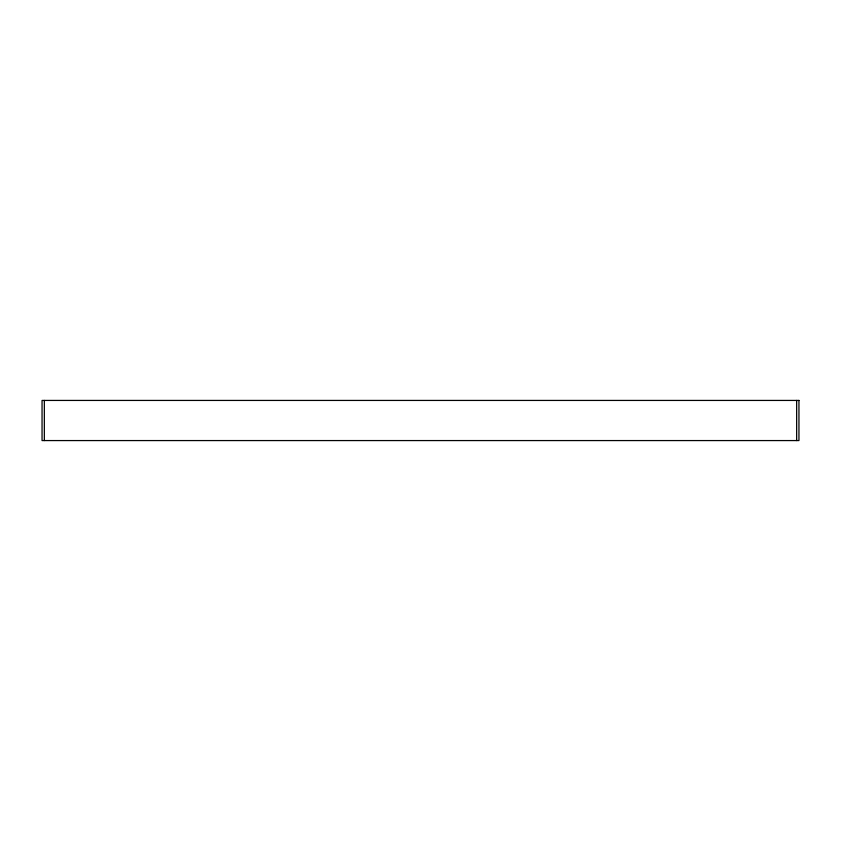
<?xml version="1.0" encoding="UTF-8"?>
<svg xmlns="http://www.w3.org/2000/svg" width="841" height="841" viewBox="0 0 841 841"><rect width="100%" height="100%" fill="white"/><g stroke="black" fill="none" stroke-linecap="round" stroke-linejoin="round"><path stroke-width="1.26" d="M796.658 400.432L796.658 440.568M44.342 400.432L44.342 440.568M798.95 400.432L42.05 400.432L42.05 440.568L798.95 440.568L798.95 400.432"/></g></svg>
